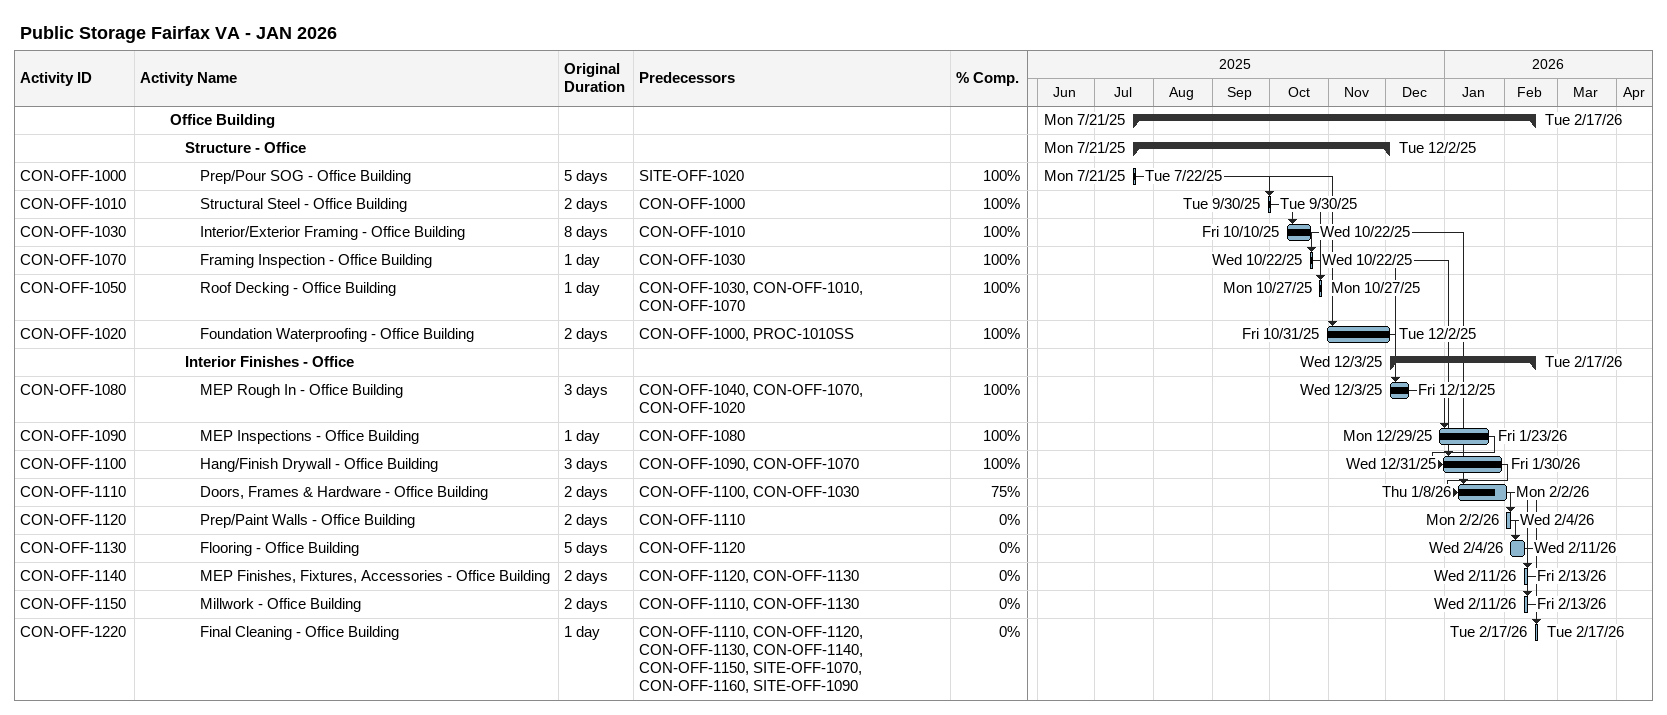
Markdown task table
Public Storage Fairfax VA - JAN 2026

| ID | Level | Task | Original duration | Start | Finish | Predecessors | % complete |
|---|---|---|---|---|---|---|---|
|  | 3 | **Office Building** |  | 2025-07-21 | 2026-02-17 |  |  |
|  | 4 | **Structure - Office** |  | 2025-07-21 | 2025-12-02 |  |  |
| CON-OFF-1000 | 5 | Prep/Pour SOG - Office Building | 5d | 2025-07-21 | 2025-07-22 | SITE-OFF-1020 | 100 |
| CON-OFF-1010 | 5 | Structural Steel - Office Building | 2d | 2025-09-30 | 2025-09-30 | CON-OFF-1000 | 100 |
| CON-OFF-1030 | 5 | Interior/Exterior Framing - Office Building | 8d | 2025-10-10 | 2025-10-22 | CON-OFF-1010 | 100 |
| CON-OFF-1070 | 5 | Framing Inspection - Office Building | 1d | 2025-10-22 | 2025-10-22 | CON-OFF-1030 | 100 |
| CON-OFF-1050 | 5 | Roof Decking - Office Building | 1d | 2025-10-27 | 2025-10-27 | CON-OFF-1030, CON-OFF-1010, CON-OFF-1070 | 100 |
| CON-OFF-1020 | 5 | Foundation Waterproofing - Office Building | 2d | 2025-10-31 | 2025-12-02 | CON-OFF-1000, PROC-1010SS | 100 |
|  | 4 | **Interior Finishes - Office** |  | 2025-12-03 | 2026-02-17 |  |  |
| CON-OFF-1080 | 5 | MEP Rough In - Office Building | 3d | 2025-12-03 | 2025-12-12 | CON-OFF-1040, CON-OFF-1070, CON-OFF-1020 | 100 |
| CON-OFF-1090 | 5 | MEP Inspections - Office Building | 1d | 2025-12-29 | 2026-01-23 | CON-OFF-1080 | 100 |
| CON-OFF-1100 | 5 | Hang/Finish Drywall - Office Building | 3d | 2025-12-31 | 2026-01-30 | CON-OFF-1090, CON-OFF-1070 | 100 |
| CON-OFF-1110 | 5 | Doors, Frames & Hardware - Office Building | 2d | 2026-01-08 | 2026-02-02 | CON-OFF-1100, CON-OFF-1030 | 75 |
| CON-OFF-1120 | 5 | Prep/Paint Walls - Office Building | 2d | 2026-02-02 | 2026-02-04 | CON-OFF-1110 | 0 |
| CON-OFF-1130 | 5 | Flooring - Office Building | 5d | 2026-02-04 | 2026-02-11 | CON-OFF-1120 | 0 |
| CON-OFF-1140 | 5 | MEP Finishes, Fixtures, Accessories - Office Building | 2d | 2026-02-11 | 2026-02-13 | CON-OFF-1120, CON-OFF-1130 | 0 |
| CON-OFF-1150 | 5 | Millwork - Office Building | 2d | 2026-02-11 | 2026-02-13 | CON-OFF-1110, CON-OFF-1130 | 0 |
| CON-OFF-1220 | 5 | Final Cleaning - Office Building | 1d | 2026-02-17 | 2026-02-17 | CON-OFF-1110, CON-OFF-1120, CON-OFF-1130, CON-OFF-1140, CON-OFF-1150, SITE-OFF-1070, CON-OFF-1160, SITE-OFF-1090 | 0 |
